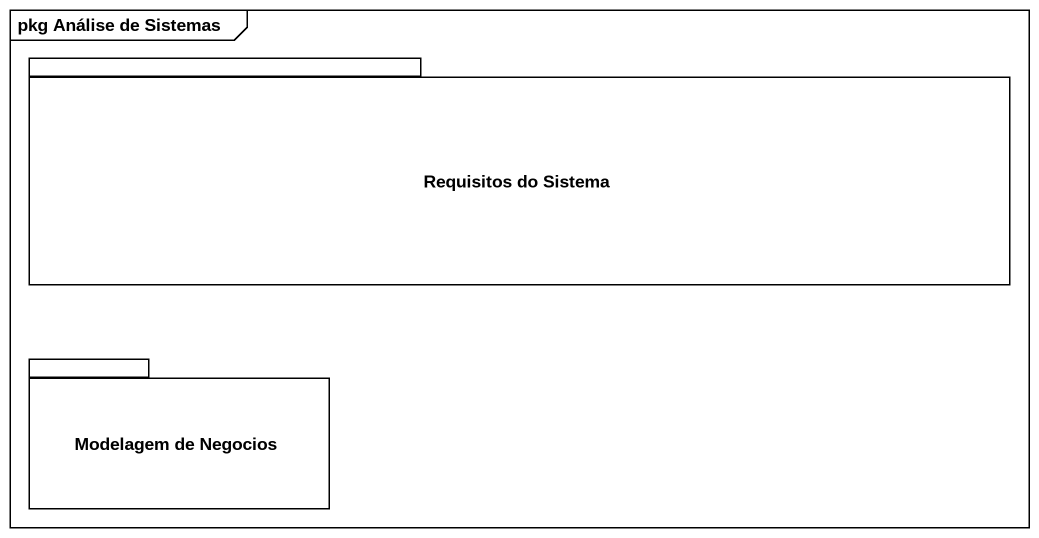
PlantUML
@startuml
mainframe pkg Análise de Sistemas
package "Requisitos do Sistema" as Requisitos_do_Sistema {
}
package "Modelagem de Negocios" as Modelagem_de_Negocios {
}
@enduml
